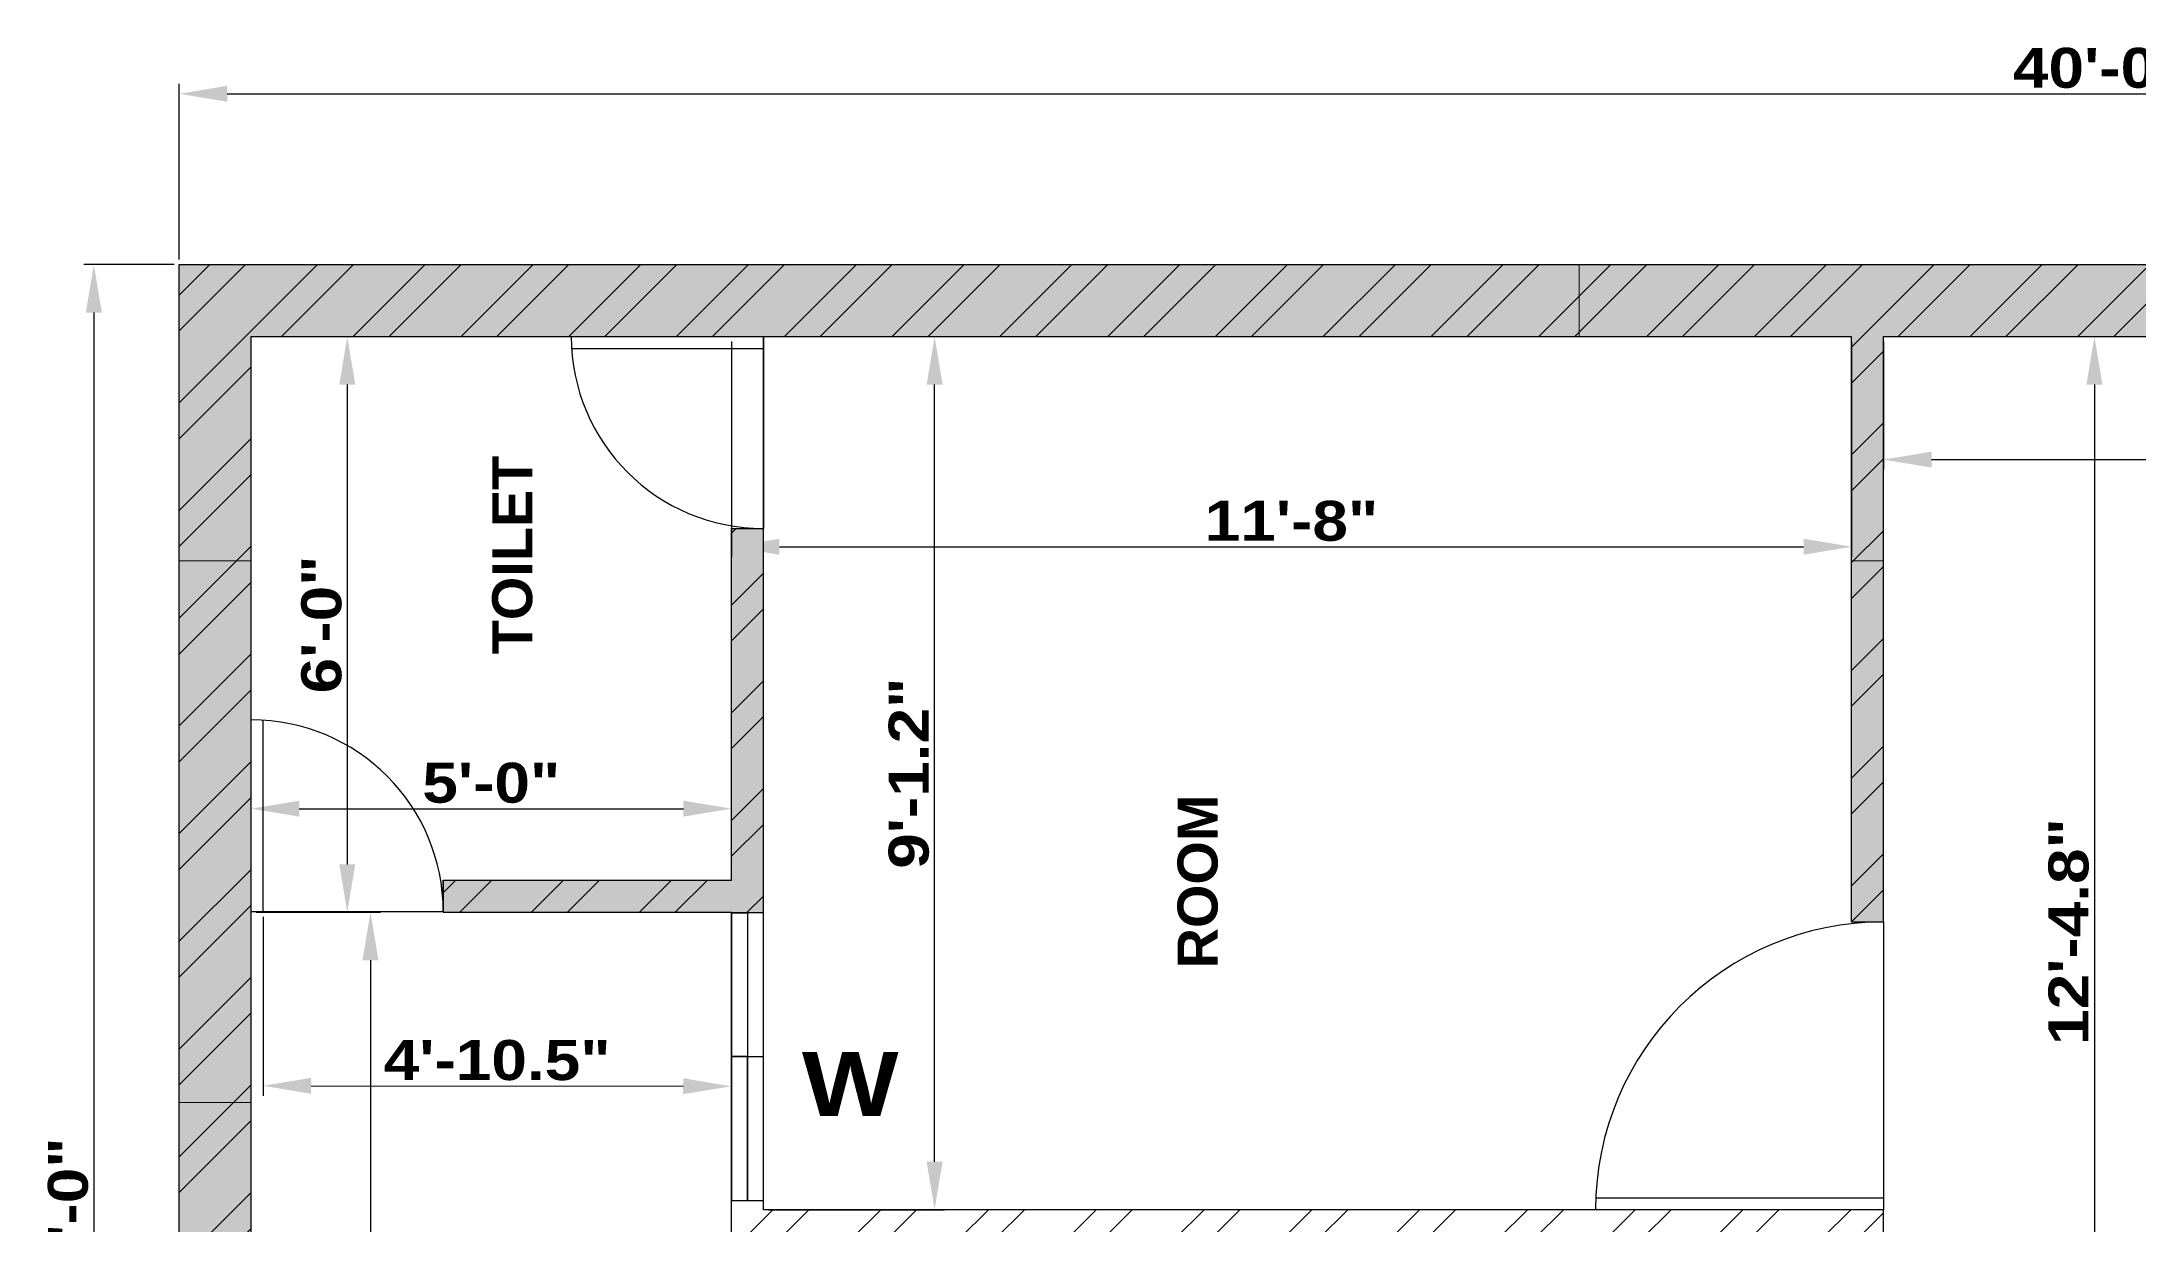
# Model space of a CAD drawing. Header units: feet. Extents: x 4 to 1014, y -90 to 964.
# Drawn here: x 4.3 to 266.3, y 134.3 to 282.1 of the extents above; entities that cross this region are included whole.
import ezdxf

# ---------------------------------------------------------------- set-up
doc = ezdxf.new("R2010")
doc.units = ezdxf.units.FT
doc.header["$PDMODE"] = 2
doc.layers.get('Defpoints').update_dxf_attribs({"lineweight": 35})
for name, color, linetype in [('doors', 1, 'Continuous'), ('Text', 120, 'Continuous'), ('TEXT DIMEMSIONS', 113, 'Continuous'), ('WINDOWS', 80, 'Continuous')]:
    doc.layers.add(name, color=color, linetype=linetype)
doc.layers.add('HATCH', color=12, linetype='Continuous', lineweight=5)
doc.styles.get("Standard").update_dxf_attribs({"font": 'ariblk.ttf', "height": 5})
doc.dimstyles.new('Annotative', dxfattribs={"dimscale": 0, "dimtxt": 1, "dimasz": 6, "dimexe": 1.25, "dimexo": 0.625, "dimtad": 1, "dimtoh": 1, "dimdec": 1, "dimzin": 11, "dimlunit": 3, "dimtxsty": 'Standard', "dimcen": 2.475, "dimadec": 0, "dimazin": 0, "dimtfac": 1, "dimtdec": 1, "dimtmove": 0, "dimatfit": 3, "dimfxl": 1, "dimarcsym": 0})

# ---------------------------------------------------------------- blocks, each defined once
blk = doc.blocks.new('*D6')
at = {"layer": 'Defpoints', "color": 0, "ltscale": 2, "transparency": 16777216}
for p in [(21.47, 254.27), (10.8, 14.27), (21.47, 14.27)]:
    blk.add_point(p, dxfattribs=at)
at = {"layer": 'TEXT DIMEMSIONS', "color": 0, "lineweight": -2, "ltscale": 2, "transparency": 16777216}
for p, q in [((20.84, 254.27), (9.55, 254.27)), ((10.8, 248.27), (10.8, 20.27)), ((20.84, 14.27), (9.55, 14.27))]:
    blk.add_line(p, q, dxfattribs=at)
at = {"layer": 'TEXT DIMEMSIONS', "color": 0, "ltscale": 2, "transparency": 16777216}
for points in [[(9.8, 248.27), (11.8, 248.27), (10.8, 254.27)], [(9.8, 20.27), (11.8, 20.27), (10.8, 14.27)]]:
    blk.add_solid(points, dxfattribs=at)
at = {"layer": 'TEXT DIMEMSIONS', "color": 0, "ltscale": 2, "transparency": 16777216, "insert": (7.59, 134.27), "char_height": 5, "attachment_point": 5, "rotation": 90}
blk.add_mtext('20\'-0"', dxfattribs=at)
blk = doc.blocks.new('*D7')
at = {"layer": 'Defpoints', "color": 0, "ltscale": 2, "transparency": 16777216}
for p in [(501.47, 275.64), (21.47, 254.27), (501.47, 254.27)]:
    blk.add_point(p, dxfattribs=at)
at = {"layer": 'TEXT DIMEMSIONS', "color": 0, "lineweight": -2, "ltscale": 2, "transparency": 16777216}
for p, q in [((21.47, 254.9), (21.47, 276.89)), ((27.47, 275.64), (495.47, 275.64)), ((501.47, 254.9), (501.47, 276.89))]:
    blk.add_line(p, q, dxfattribs=at)
at = {"layer": 'TEXT DIMEMSIONS', "color": 0, "ltscale": 2, "transparency": 16777216}
for points in [[(27.47, 276.64), (27.47, 274.64), (21.47, 275.64)], [(495.47, 276.64), (495.47, 274.64), (501.47, 275.64)]]:
    blk.add_solid(points, dxfattribs=at)
at = {"layer": 'TEXT DIMEMSIONS', "color": 0, "ltscale": 2, "transparency": 16777216, "insert": (261.47, 278.85), "char_height": 5, "attachment_point": 5}
blk.add_mtext('40\'-0"', dxfattribs=at)
blk = doc.blocks.new('*D8')
at = {"layer": 'Defpoints', "color": 0, "ltscale": 2, "transparency": 16777216}
for p in [(234.47, 245.27), (492.47, 245.27), (492.47, 229.89)]:
    blk.add_point(p, dxfattribs=at)
at = {"layer": 'TEXT DIMEMSIONS', "color": 0, "lineweight": -2, "ltscale": 2, "transparency": 16777216}
for p, q in [((234.47, 244.65), (234.47, 228.64)), ((492.47, 244.65), (492.47, 228.64)), ((240.47, 229.89), (486.47, 229.89))]:
    blk.add_line(p, q, dxfattribs=at)
at = {"layer": 'TEXT DIMEMSIONS', "color": 0, "ltscale": 2, "transparency": 16777216}
for points in [[(240.47, 230.89), (240.47, 228.89), (234.47, 229.89)], [(486.47, 230.89), (486.47, 228.89), (492.47, 229.89)]]:
    blk.add_solid(points, dxfattribs=at)
at = {"layer": 'TEXT DIMEMSIONS', "color": 0, "ltscale": 2, "transparency": 16777216, "insert": (363.47, 233.1), "char_height": 5, "attachment_point": 5}
blk.add_mtext('21\'-6"', dxfattribs=at)
blk = doc.blocks.new('*D9')
at = {"layer": 'Defpoints', "color": 0, "ltscale": 2, "transparency": 16777216}
for p in [(90.47, 245.27), (230.47, 245.27), (230.47, 218.99)]:
    blk.add_point(p, dxfattribs=at)
at = {"layer": 'TEXT DIMEMSIONS', "color": 0, "lineweight": -2, "ltscale": 2, "transparency": 16777216}
for p, q in [((90.47, 244.65), (90.47, 217.74)), ((230.47, 244.65), (230.47, 217.74)), ((96.47, 218.99), (224.47, 218.99))]:
    blk.add_line(p, q, dxfattribs=at)
at = {"layer": 'TEXT DIMEMSIONS', "color": 0, "ltscale": 2, "transparency": 16777216}
for points in [[(96.47, 219.99), (96.47, 217.99), (90.47, 218.99)], [(224.47, 219.99), (224.47, 217.99), (230.47, 218.99)]]:
    blk.add_solid(points, dxfattribs=at)
at = {"layer": 'TEXT DIMEMSIONS', "color": 0, "ltscale": 2, "transparency": 16777216, "insert": (160.47, 222.2), "char_height": 5, "attachment_point": 5}
blk.add_mtext('11\'-8"', dxfattribs=at)
blk = doc.blocks.new('*D10')
at = {"layer": 'Defpoints', "color": 0, "ltscale": 2, "transparency": 16777216}
for p in [(94.47, 245.27), (115.87, 245.27), (94.47, 136.07)]:
    blk.add_point(p, dxfattribs=at)
at = {"layer": 'TEXT DIMEMSIONS', "color": 0, "lineweight": -2, "ltscale": 2, "transparency": 16777216}
for p, q in [((95.09, 245.27), (117.12, 245.27)), ((115.87, 142.07), (115.87, 239.27)), ((95.09, 136.07), (117.12, 136.07))]:
    blk.add_line(p, q, dxfattribs=at)
at = {"layer": 'TEXT DIMEMSIONS', "color": 0, "ltscale": 2, "transparency": 16777216}
for points in [[(114.87, 239.27), (116.87, 239.27), (115.87, 245.27)], [(114.87, 142.07), (116.87, 142.07), (115.87, 136.07)]]:
    blk.add_solid(points, dxfattribs=at)
at = {"layer": 'TEXT DIMEMSIONS', "color": 0, "ltscale": 2, "transparency": 16777216, "insert": (112.66, 190.67), "char_height": 5, "attachment_point": 5, "rotation": 90}
blk.add_mtext('9\'-1.2"', dxfattribs=at)
blk = doc.blocks.new('*D11')
at = {"layer": 'Defpoints', "color": 0, "ltscale": 2, "transparency": 16777216}
for p in [(90.47, 186.23), (30.47, 177.27), (90.47, 177.27)]:
    blk.add_point(p, dxfattribs=at)
at = {"layer": 'TEXT DIMEMSIONS', "color": 0, "lineweight": -2, "ltscale": 2, "transparency": 16777216}
for p, q in [((30.47, 177.9), (30.47, 187.48)), ((36.47, 186.23), (84.47, 186.23)), ((90.47, 177.9), (90.47, 187.48))]:
    blk.add_line(p, q, dxfattribs=at)
at = {"layer": 'TEXT DIMEMSIONS', "color": 0, "ltscale": 2, "transparency": 16777216}
for points in [[(36.47, 187.23), (36.47, 185.23), (30.47, 186.23)], [(84.47, 187.23), (84.47, 185.23), (90.47, 186.23)]]:
    blk.add_solid(points, dxfattribs=at)
at = {"layer": 'TEXT DIMEMSIONS', "color": 0, "ltscale": 2, "transparency": 16777216, "insert": (60.47, 189.44), "char_height": 5, "attachment_point": 5}
blk.add_mtext('5\'-0"', dxfattribs=at)
blk = doc.blocks.new('*D12')
at = {"layer": 'Defpoints', "color": 0, "transparency": 16777216}
for p in [(30.47, 245.27), (30.47, 173.27), (42.47, 173.27)]:
    blk.add_point(p, dxfattribs=at)
at = {"layer": 'TEXT DIMEMSIONS', "color": 0, "lineweight": -2, "transparency": 16777216}
for p, q in [((31.09, 245.27), (43.72, 245.27)), ((42.47, 239.27), (42.47, 179.27)), ((31.09, 173.27), (43.72, 173.27))]:
    blk.add_line(p, q, dxfattribs=at)
at = {"layer": 'TEXT DIMEMSIONS', "color": 0, "transparency": 16777216}
for points in [[(41.47, 239.27), (43.47, 239.27), (42.47, 245.27)], [(41.47, 179.27), (43.47, 179.27), (42.47, 173.27)]]:
    blk.add_solid(points, dxfattribs=at)
at = {"layer": 'TEXT DIMEMSIONS', "color": 0, "transparency": 16777216, "insert": (39.26, 209.27), "char_height": 5, "attachment_point": 5, "rotation": 90}
blk.add_mtext('6\'-0"', dxfattribs=at)
blk = doc.blocks.new('*D13')
at = {"layer": 'Defpoints', "color": 0, "ltscale": 2, "transparency": 16777216}
for p in [(30.47, 173.27), (30.47, 23.27), (45.37, 23.27)]:
    blk.add_point(p, dxfattribs=at)
at = {"layer": 'TEXT DIMEMSIONS', "color": 0, "lineweight": -2, "ltscale": 2, "transparency": 16777216}
for p, q in [((31.09, 173.27), (46.62, 173.27)), ((45.37, 167.27), (45.37, 29.27)), ((31.09, 23.27), (46.62, 23.27))]:
    blk.add_line(p, q, dxfattribs=at)
at = {"layer": 'TEXT DIMEMSIONS', "color": 0, "ltscale": 2, "transparency": 16777216}
for points in [[(44.37, 167.27), (46.37, 167.27), (45.37, 173.27)], [(44.37, 29.27), (46.37, 29.27), (45.37, 23.27)]]:
    blk.add_solid(points, dxfattribs=at)
at = {"layer": 'TEXT DIMEMSIONS', "color": 0, "ltscale": 2, "transparency": 16777216, "insert": (42.16, 98.27), "char_height": 5, "attachment_point": 5, "rotation": 90}
blk.add_mtext('12\'-6"', dxfattribs=at)
blk = doc.blocks.new('*D14')
at = {"layer": 'Defpoints', "color": 0, "ltscale": 2, "transparency": 16777216}
for p in [(31.97, 173.34), (90.47, 173.27), (90.45, 151.51)]:
    blk.add_point(p, dxfattribs=at)
at = {"layer": 'TEXT DIMEMSIONS', "color": 0, "lineweight": -2, "ltscale": 2, "transparency": 16777216}
for p, q in [((31.97, 172.71), (31.94, 150.33)), ((90.47, 172.65), (90.44, 150.26)), ((37.95, 151.57), (84.45, 151.52))]:
    blk.add_line(p, q, dxfattribs=at)
at = {"layer": 'TEXT DIMEMSIONS', "color": 0, "ltscale": 2, "transparency": 16777216}
for points in [[(37.95, 152.57), (37.94, 150.57), (31.95, 151.58)], [(84.45, 152.52), (84.44, 150.52), (90.45, 151.51)]]:
    blk.add_solid(points, dxfattribs=at)
at = {"layer": 'TEXT DIMEMSIONS', "color": 0, "ltscale": 2, "transparency": 16777216, "insert": (61.2, 154.76), "char_height": 5, "attachment_point": 5, "rotation": 359.9408}
blk.add_mtext('4\'-10.5"', dxfattribs=at)
blk = doc.blocks.new('*D18')
at = {"layer": 'Defpoints', "color": 0, "ltscale": 2, "transparency": 16777216}
for p in [(234.47, 245.27), (234.47, 96.47), (260.81, 96.47)]:
    blk.add_point(p, dxfattribs=at)
at = {"layer": 'TEXT DIMEMSIONS', "color": 0, "lineweight": -2, "ltscale": 2, "transparency": 16777216}
for p, q in [((235.09, 245.27), (262.06, 245.27)), ((260.81, 239.27), (260.81, 102.47)), ((235.09, 96.47), (262.06, 96.47))]:
    blk.add_line(p, q, dxfattribs=at)
at = {"layer": 'TEXT DIMEMSIONS', "color": 0, "ltscale": 2, "transparency": 16777216}
for points in [[(259.81, 239.27), (261.81, 239.27), (260.81, 245.27)], [(259.81, 102.47), (261.81, 102.47), (260.81, 96.47)]]:
    blk.add_solid(points, dxfattribs=at)
at = {"layer": 'TEXT DIMEMSIONS', "color": 0, "ltscale": 2, "transparency": 16777216, "insert": (257.6, 170.87), "char_height": 5, "attachment_point": 5, "rotation": 90}
blk.add_mtext('12\'-4.8"', dxfattribs=at)

msp = doc.modelspace()

# ---------------------------------------------------------------- hatches: boundary and pattern name
at = {"layer": 'HATCH', "true_color": 0x823008}
h = msp.add_hatch(dxfattribs=at)
h.set_pattern_fill('AR-BRSTD', color=36)
h.set_pattern_definition([(0, (501.14, 13.926), (0, 67.742), []), (90, (501.14, 13.93), (-101.6, 67.742), [67.742, -67.742])])
h.paths.add_polyline_path([(501.47, 254.27), (21.47, 254.27), (21.47, 14.27), (501.47, 14.27), (501.47, 41.87), (492.47, 41.87), (492.47, 23.27), (334.47, 23.27), (334.47, 90.47), (270.47, 90.47), (270.47, 86.47), (330.47, 86.47), (330.47, 23.27), (234.47, 23.27), (234.47, 96.47), (232.97, 96.47), (230.47, 96.47), (230.47, 23.27), (94.47, 23.27), (94.47, 96.47), (90.47, 96.47), (90.47, 23.27), (30.47, 23.27), (30.47, 173.27), (30.47, 197.34), (30.47, 245.27), (90.47, 245.27), (94.47, 245.27), (230.47, 245.27), (230.47, 172.07), (234.47, 172.07), (234.47, 245.27), (492.47, 245.27), (492.47, 136.07), (492.47, 113.87), (501.47, 113.87)])
h.paths.add_polyline_path([(456.47, 132.47), (456.47, 136.07), (330.47, 136.07), (330.47, 132.47)], flags=17)
at = {"layer": 'HATCH', "lineweight": -3, "true_color": 0xf8991e}
h = msp.add_hatch(dxfattribs=at)
h.set_pattern_fill('ANSI32', color=30)
h.paths.add_polyline_path([(501.47, 254.27), (21.47, 254.27), (21.47, 14.27), (501.47, 14.27), (501.47, 41.87), (492.47, 41.87), (492.47, 23.27), (334.47, 23.27), (334.47, 90.47), (270.47, 90.47), (270.47, 86.47), (330.47, 86.47), (330.47, 23.27), (234.47, 23.27), (230.47, 23.27), (94.47, 23.27), (94.47, 96.47), (90.47, 96.47), (90.47, 23.27), (30.47, 23.27), (30.47, 173.27), (30.47, 197.34), (30.47, 245.27), (90.47, 245.27), (94.47, 245.27), (230.47, 245.27), (230.47, 172.07), (234.47, 172.07), (234.47, 245.27), (492.47, 245.27), (492.47, 214.67), (501.47, 214.67)])
h.paths.add_polyline_path([(239.47, 96.47), (230.47, 96.47), (230.47, 59.27), (232.47, 59.27), (234.47, 59.27), (234.47, 23.27), (239.47, 23.27)], flags=17)
h.paths.add_polyline_path([(456.47, 136.07), (330.47, 136.07), (330.47, 132.47), (456.47, 132.47), (456.47, 133.84)], flags=17)
h.paths.add_polyline_path([(234.47, 136.07), (198.47, 136.07), (94.47, 136.07), (94.47, 137.22), (90.47, 137.22), (90.47, 132.47), (126.47, 132.47), (234.47, 132.47)], flags=17)
h.paths.add_polyline_path([(94.47, 221.27), (90.47, 221.27), (90.47, 177.27), (54.47, 177.27), (54.47, 173.27), (90.47, 173.27), (94.47, 173.22)], flags=17)
h = msp.add_hatch(dxfattribs=at)
h.set_pattern_fill('ANSI32', color=30)
h.paths.add_polyline_path([(501.47, 41.87), (492.47, 41.87), (492.47, 23.27), (334.47, 23.27), (330.47, 23.27), (239.47, 23.27), (239.47, 96.47), (230.47, 96.47), (230.47, 23.27), (94.47, 23.27), (94.47, 96.47), (90.47, 96.47), (90.47, 23.27), (30.47, 23.27), (30.47, 173.27), (30.47, 197.34), (30.47, 245.27), (90.47, 245.27), (94.47, 245.27), (230.47, 245.27), (230.47, 172.07), (234.47, 172.07), (234.47, 245.27), (492.47, 245.27), (492.47, 214.67), (501.47, 214.67), (501.47, 254.27), (21.47, 254.27), (21.47, 14.27), (501.47, 14.27)])
h = msp.add_hatch(dxfattribs=at)
h.set_pattern_fill('GOST_WOOD', color=30, style=0)
h.paths.add_polyline_path([(456.47, 132.47), (456.47, 133.84), (456.47, 141.47), (375.47, 141.47), (375.47, 132.47)], flags=17)
h.paths.add_polyline_path([(366.47, 132.47), (366.47, 141.47), (330.47, 141.47), (330.47, 132.47)], flags=17)
h.paths.add_polyline_path([(21.47, 254.27), (21.47, 14.27), (501.47, 14.27), (501.47, 41.87), (492.47, 41.87), (492.47, 23.27), (334.47, 23.27), (330.47, 23.27), (239.47, 23.27), (239.47, 96.47), (230.47, 96.47), (230.47, 23.27), (94.47, 23.27), (94.47, 96.47), (90.47, 96.47), (90.47, 23.27), (30.47, 23.27), (30.47, 173.27), (30.47, 197.34), (30.47, 245.27), (90.47, 245.27), (94.47, 245.27), (230.47, 245.27), (230.47, 172.07), (234.47, 172.07), (234.47, 245.27), (492.47, 245.27), (492.47, 214.67), (501.47, 214.67), (501.47, 254.27)])
h.paths.add_polyline_path([(94.47, 173.22), (94.47, 221.27), (90.47, 221.27), (90.47, 177.27), (54.47, 177.27), (54.47, 173.27), (90.47, 173.27)], flags=17)
h.paths.add_polyline_path([(270.47, 90.47), (270.47, 86.47), (330.47, 86.47), (330.47, 59.27), (332.47, 59.27), (334.47, 59.27), (334.47, 90.47)], flags=17)
h.paths.add_polyline_path([(356.74, 166.67), (356.74, 193.62), (346.44, 193.62), (346.44, 166.67)], flags=25)
h.paths.add_polyline_path([(287.86, 31.09), (287.86, 64.64), (277.56, 64.64), (277.56, 31.09)], flags=25)

# ---------------------------------------------------------------- linework, layer by layer
for p, q in [((21.47, 14.27), (21.47, 254.27)), ((21.47, 254.27), (501.47, 254.27)), ((30.47, 245.27), (90.47, 245.27)), ((30.47, 173.34), (30.47, 245.27)), ((90.47, 245.27), (230.47, 245.27)), ((90.47, 245.27), (230.47, 245.27)), ((94.47, 136.07), (94.47, 245.27)), ((230.47, 172.07), (230.47, 245.27)), ((234.47, 172.07), (234.47, 245.27)), ((234.47, 245.27), (492.47, 245.27)), ((90.47, 177.27), (90.47, 221.27)), ((90.47, 221.27), (94.47, 221.27)), ((30.47, 173.27), (30.47, 177.27)), ((54.47, 177.27), (90.47, 177.27)), ((30.47, 23.27), (30.47, 173.27)), ((54.47, 173.27), (90.47, 173.27)), ((90.47, 132.47), (90.47, 173.27)), ((230.47, 172.07), (234.47, 172.07)), ((230.47, 136.07), (94.47, 136.07)), ((234.47, 136.07), (230.47, 136.07)), ((234.47, 132.47), (234.47, 136.07))]:
    msp.add_line(p, q)
at = {"layer": 'Defpoints'}
msp.add_line((54.47, 177.27), (54.47, 173.27), dxfattribs=at)
at = {"layer": 'doors'}
for p, q in [((70.47, 245.27), (94.47, 245.27)), ((70.47, 243.77), (94.47, 243.77)), ((94.47, 245.27), (94.47, 221.27)), ((30.47, 173.34), (30.47, 197.34)), ((30.47, 173.27), (30.47, 197.27)), ((31.97, 173.34), (31.97, 197.34)), ((54.47, 173.34), (30.47, 173.34)), ((232.97, 172.07), (234.47, 172.07)), ((234.47, 172.07), (234.47, 136.07)), ((198.47, 137.57), (232.97, 137.57)), ((232.97, 137.57), (234.47, 137.57)), ((234.47, 136.07), (198.47, 136.07))]:
    msp.add_line(p, q, dxfattribs=at)
for centre, radius, start, end in [((94.47, 245.27), 24, 180, 270), ((30.47, 173.34), 24, 0, 90), ((234.47, 136.07), 36, 90, 180)]:
    msp.add_arc(centre, radius, start, end, dxfattribs=at)
at = {"layer": 'WINDOWS', "color": 6}
for p, q in [((90.47, 173.22), (90.47, 137.22)), ((94.47, 173.22), (90.47, 173.22)), ((90.47, 173.22), (92.47, 173.22)), ((92.47, 173.22), (92.47, 137.22)), ((94.47, 137.22), (94.47, 173.22)), ((92.47, 155.22), (90.47, 155.22)), ((90.47, 155.22), (94.47, 155.22)), ((92.47, 137.22), (92.47, 155.22)), ((90.47, 137.22), (94.47, 137.22))]:
    msp.add_line(p, q, dxfattribs=at)

# ---------------------------------------------------------------- texts
at = {"layer": 'Text', "char_height": 5, "attachment_point": 1, "rotation": 90}
for s, width, heights, insert in [('{\\fArial|b1|i0|c0|p34;TOILET}', 5, [20.26], (60.58, 205.54)), ('{\\fArial|b1|i0|c0|p34;ROOM}', 46.7673, [69.98], (146.23, 166.26))]:
    msp.add_mtext_dynamic_manual_height_columns(s, width=width, gutter_width=5, heights=heights, dxfattribs=dict(at, insert=insert))
at = {"layer": 'Text', "color": 6, "ltscale": 0.5, "insert": (99.29, 155.78), "char_height": 8, "attachment_point": 1}
msp.add_mtext_dynamic_manual_height_columns('W', width=3.4463, gutter_width=40, heights=[0], dxfattribs=at)

# ---------------------------------------------------------------- dimensions: what is measured, and where the dimension line sits
at = {"layer": 'TEXT DIMEMSIONS', "ltscale": 2}
for base, p1, p2, picture, middle in [((501.47, 275.64), (21.47, 254.27), (501.47, 254.27), '*D7', (261.47, 278.85)), ((230.47, 218.99), (90.47, 245.27), (230.47, 245.27), '*D9', (160.47, 222.2)), ((492.47, 229.89), (234.47, 245.27), (492.47, 245.27), '*D8', (363.47, 233.1)), ((90.47, 186.23), (30.47, 177.27), (90.47, 177.27), '*D11', (60.47, 189.44))]:
    dim = msp.add_linear_dim(base=base, p1=p1, p2=p2, dimstyle='Annotative', dxfattribs=at)
    dim.commit()
    dim.dimension.update_dxf_attribs({"geometry": picture, "text_midpoint": middle})
for base, p1, p2, picture, middle in [((10.8, 14.27), (21.47, 254.27), (21.47, 14.27), '*D6', (7.59, 134.27)), ((115.87, 245.27), (94.47, 136.07), (94.47, 245.27), '*D10', (112.66, 190.67)), ((260.81, 96.47), (234.47, 245.27), (234.47, 96.47), '*D18', (257.6, 170.87)), ((45.37, 23.27), (30.47, 173.27), (30.47, 23.27), '*D13', (42.16, 98.27))]:
    dim = msp.add_linear_dim(base=base, p1=p1, p2=p2, angle=90, dimstyle='Annotative', dxfattribs=at)
    dim.commit()
    dim.dimension.update_dxf_attribs({"geometry": picture, "text_midpoint": middle})
at = {"layer": 'TEXT DIMEMSIONS'}
dim = msp.add_linear_dim(base=(42.47, 173.27), p1=(30.47, 245.27), p2=(30.47, 173.27), angle=90, dimstyle='Annotative', dxfattribs=at)
dim.commit()
dim.dimension.update_dxf_attribs({"geometry": '*D12', "text_midpoint": (39.26, 209.27)})
at = {"layer": 'TEXT DIMEMSIONS', "ltscale": 2}
dim = msp.add_aligned_dim(p1=(31.97, 173.34), p2=(90.47, 173.27), distance=-21.76, dimstyle='Annotative', dxfattribs=at)
dim.commit()
dim.dimension.update_dxf_attribs({"geometry": '*D14', "text_midpoint": (61.2, 154.76)})

doc.saveas('drawing.dxf')
